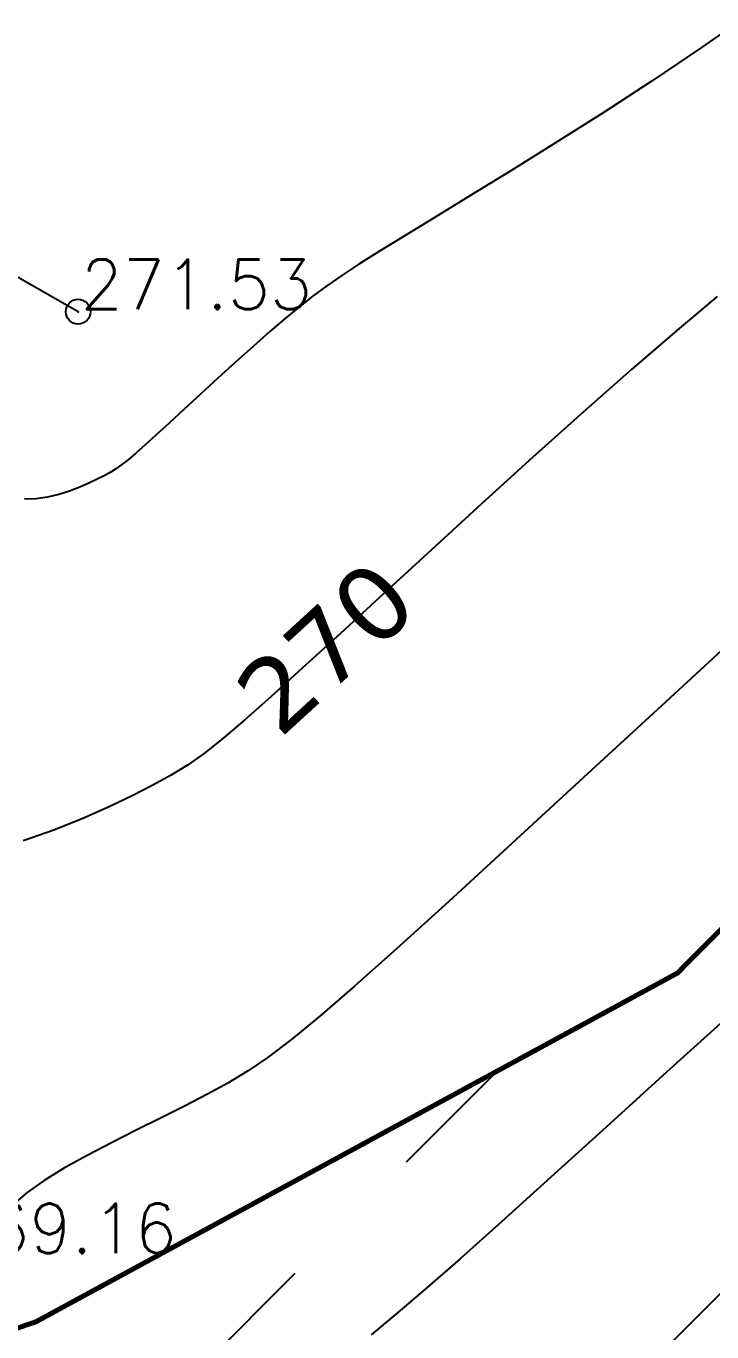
# Model space of a CAD drawing. Header units: millimetres. Extents: x 524954 to 526204, y 9523489 to 9524010.
# Drawn here: x 525213.84 to 525227.67, y 9523677.19 to 9523703.5 of the extents above; entities that cross this region are included whole.
import ezdxf
from ezdxf.enums import TextEntityAlignment as Align

# ---------------------------------------------------------------- set-up
doc = ezdxf.new("R2010")
doc.units = ezdxf.units.MM
doc.header["$PDMODE"] = 32
doc.header["$PDSIZE"] = 0.5
doc.linetypes.add('ACAD_ISO12W100', pattern=[21, 12, -3, 0, -3, 0, -3])
for name, color, linetype in [('Bord Fleuve', 4, 'ACAD_ISO12W100'), ('Cloture', 7, 'Continuous'), ('CN_01_00', 3, 'Continuous'), ('CN_02_00', 4, 'Continuous'), ('CN_10_00', 1, 'Continuous'), ('Cotation Courbes de niveau', 7, 'Continuous'), ('TopoAlt', 3, 'Continuous'), ('TOPOJIS', 7, 'Continuous')]:
    doc.layers.add(name, color=color, linetype=linetype)
doc.styles.add('Simplex 1.0', font='Simplex.shx', dxfattribs={"width": 0.99, "height": 1})
doc.styles.add('Verdana 1.0', font='verdana.ttf', dxfattribs={"width": 0.99, "height": 1})
doc.linetypes.add('LIMITE1', pattern='A,6.35,-2.54,[133,ltypeshp.shx,S=2.54,R=0,X=-2.54,Y=0],-2.54,25.4', length=36.83)

# ---------------------------------------------------------------- blocks, each defined once
blk = doc.blocks.new('TCPOINT M')
at = {"color": 0}
blk.add_point((0, 0), dxfattribs=at)
at = {"layer": 'TopoAlt', "style": 'Simplex 1.0', "width": 0.99}
blk.add_attdef('ALT', (0.15, 0.15), '', height=1, dxfattribs=at)

msp = doc.modelspace()

# ---------------------------------------------------------------- hatches: boundary and pattern name
at = {"layer": 'Bord Fleuve', "ltscale": 0.5}
h = msp.add_hatch(dxfattribs=at)
h.set_pattern_fill('ANSI33', color=135, scale=2, style=0)
h.paths.add_polyline_path([(525394.875, 9523547.688), (525386.855, 9523539.684), (525374.857, 9523528.592), (525359.402, 9523533.054), (525302.267, 9523541.753), (525253.226, 9523571.678), (525189.199, 9523592.989), (525146.601, 9523610.427), (525134.908, 9523628.389), (525130.258, 9523644.878), (525129.915, 9523646.053), (525134.923, 9523646.805), (525141.4, 9523651.378), (525145.39, 9523652.194), (525150.779, 9523654.113), (525153.673, 9523654.734), (525157.062, 9523656.215), (525170.428, 9523659.554), (525190.68, 9523663.166), (525195.533, 9523671.037), (525214.046, 9523677.393), (525226.978, 9523684.419), (525241.856, 9523699.409), (525259.549, 9523697.749), (525263.742, 9523702.788), (525265.599, 9523705.429), (525271.397, 9523709.575), (525278.663, 9523713.162), (525282.299, 9523718.359), (525286.813, 9523721.853), (525297.974, 9523715.602), (525305.783, 9523711.053), (525316.348, 9523705.233), (525323.457, 9523701.143), (525333.272, 9523695.625), (525364.282, 9523678.524), (525367.141, 9523669.609), (525369.992, 9523664.673), (525374.256, 9523657.439), (525374.878, 9523649.759), (525376.197, 9523640.514), (525378.821, 9523632.503), (525377.801, 9523621.191), (525377.159, 9523606.875), (525382.451, 9523599.216), (525388.758, 9523585.471), (525391.317, 9523567.355), (525392.74, 9523563.589), (525392.123, 9523555.946)])

# ---------------------------------------------------------------- linework, layer by layer
at = {"layer": 'Bord Fleuve', "ltscale": 0.35, "const_width": 0.1, "flags": 128}
msp.add_lwpolyline([(525129.915, 9523646.053), (525134.923, 9523646.805), (525141.4, 9523651.378), (525145.39, 9523652.194), (525150.779, 9523654.113), (525153.673, 9523654.734), (525157.062, 9523656.215), (525170.428, 9523659.554), (525190.68, 9523663.166), (525195.533, 9523671.037), (525214.046, 9523677.393), (525226.978, 9523684.419), (525241.856, 9523699.409), (525259.549, 9523697.749), (525263.742, 9523702.788), (525265.599, 9523705.429), (525271.397, 9523709.575), (525278.663, 9523713.162), (525282.299, 9523718.359), (525286.804, 9523721.846)], dxfattribs=at)
at = {"layer": 'Cloture', "linetype": 'LIMITE1', "ltscale": 0.1, "flags": 128}
msp.add_lwpolyline([(525214.892, 9523697.749), (525206.84, 9523702.347), (525207.543, 9523706.164), (525210.801, 9523716.757), (525212.086, 9523718.273), (525222.437, 9523726.793), (525228.28, 9523713.414)], dxfattribs=at)
at = {"layer": 'CN_01_00', "flags": 128}
for points, elevation in [([(525228.449, 9523703.756), (525227.465, 9523703.073), (525226.466, 9523702.404), (525225.476, 9523701.76), (525224.517, 9523701.152), (525223.614, 9523700.59), (525222.79, 9523700.083), (525222.068, 9523699.642), (525221.465, 9523699.273), (525220.967, 9523698.966), (525220.554, 9523698.706), (525220.207, 9523698.48), (525219.906, 9523698.272), (525219.63, 9523698.069), (525219.359, 9523697.856), (525219.073, 9523697.619), (525218.759, 9523697.347), (525218.419, 9523697.047), (525218.066, 9523696.731), (525217.71, 9523696.407), (525217.36, 9523696.088), (525217.028, 9523695.783), (525216.724, 9523695.503), (525216.458, 9523695.26), (525216.237, 9523695.06), (525216.056, 9523694.899), (525215.905, 9523694.771), (525215.774, 9523694.668), (525215.655, 9523694.584), (525215.538, 9523694.511), (525215.414, 9523694.443), (525215.273, 9523694.372), (525215.109, 9523694.293), (525214.923, 9523694.211), (525214.719, 9523694.132), (525214.502, 9523694.062), (525214.275, 9523694.008), (525214.042, 9523693.975), (525213.808, 9523693.971)], 271), ([(525228.297, 9523691.314), (525226.655, 9523689.805), (525225.083, 9523688.358), (525223.635, 9523687.027), (525222.366, 9523685.864), (525221.314, 9523684.91), (525220.459, 9523684.148), (525219.767, 9523683.549), (525219.201, 9523683.085), (525218.727, 9523682.724), (525218.309, 9523682.439), (525217.912, 9523682.199), (525217.502, 9523681.976), (525217.051, 9523681.745), (525216.566, 9523681.503), (525216.065, 9523681.254), (525215.563, 9523681), (525215.075, 9523680.744), (525214.619, 9523680.49), (525214.209, 9523680.239), (525213.862, 9523679.995), (525213.59, 9523679.76)], 269)]:
    msp.add_lwpolyline(points, dxfattribs=dict(at, elevation=elevation))
at = {"layer": 'CN_02_00', "elevation": 268, "flags": 128}
msp.add_lwpolyline([(525228.057, 9523683.591), (525226.756, 9523682.419), (525225.538, 9523681.315), (525224.425, 9523680.304), (525223.439, 9523679.413), (525222.594, 9523678.661), (525221.883, 9523678.04), (525221.291, 9523677.534), (525220.803, 9523677.129)], dxfattribs=at)
at = {"layer": 'CN_10_00', "elevation": 270, "flags": 128}
msp.add_lwpolyline([(525227.78, 9523698.052), (525226.963, 9523697.371), (525226.053, 9523696.587), (525225.074, 9523695.723), (525224.055, 9523694.808), (525223.026, 9523693.874), (525222.017, 9523692.952), (525221.058, 9523692.072), (525220.18, 9523691.265), (525219.412, 9523690.562), (525218.775, 9523689.984), (525218.251, 9523689.521), (525217.815, 9523689.151), (525217.438, 9523688.854), (525217.094, 9523688.611), (525216.757, 9523688.401), (525216.398, 9523688.203), (525215.992, 9523687.998), (525215.518, 9523687.771), (525214.983, 9523687.532), (525214.401, 9523687.298), (525213.785, 9523687.085)], dxfattribs=at)

# ---------------------------------------------------------------- block references
at = {"layer": 'TOPOJIS'}
ref = msp.add_blockref('TCPOINT M', (525214.892, 9523697.749, 271.53), dxfattribs=at)
ref.add_attrib('ALT', '271.53', (525214.942, 9523697.799, 271.53), dxfattribs={"layer": 'TopoAlt', "height": 1, "style": 'Simplex 1.0', "width": 0.99})
ref = msp.add_blockref('TCPOINT M', (525212.162, 9523678.723, 269.16), dxfattribs=at)
ref.add_attrib('ALT', '269.16', (525212.212, 9523678.773, 269.16), dxfattribs={"layer": 'TopoAlt', "height": 1, "style": 'Simplex 1.0', "width": 0.99})

# ---------------------------------------------------------------- texts
at = {"layer": 'Cotation Courbes de niveau', "style": 'Verdana 1.0', "width": 0.99}
msp.add_text('270', height=1.5, rotation=42.4884, dxfattribs=at).set_placement((525219.88, 9523690.991, 270), align=Align.MIDDLE_CENTER)

doc.saveas('drawing.dxf')
